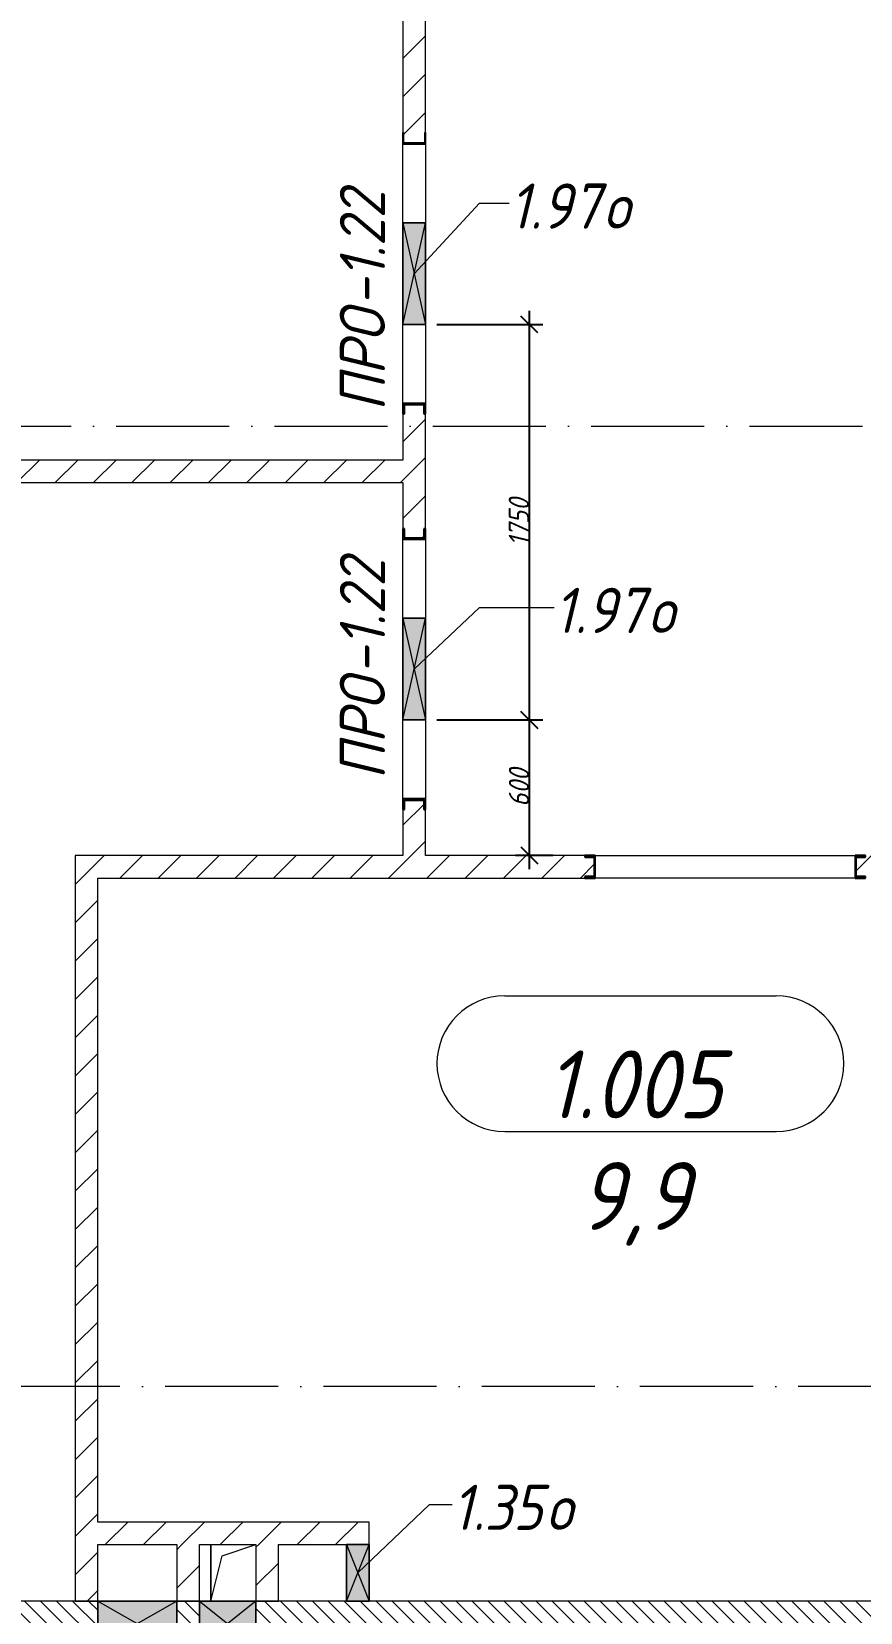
# Model space of a CAD drawing. Header units: millimetres. Extents: x -401725 to 250493, y 305116 to 802890.
# Drawn here: x -175957 to -172292, y 535797 to 542793 of the extents above; entities that cross this region are included whole.
import ezdxf

# ---------------------------------------------------------------- set-up
doc = ezdxf.new("R2010")
doc.units = ezdxf.units.MM
doc.linetypes.add('50_200_ШТРИХ_1Т_ш5_п1_п1_', pattern=[700, 500, -100, 0, -100])
for name, color, linetype, lineweight in [('A-____-____-DIMS', 7, 'Continuous', 9), ('A-DETL-GENF-OTLN', 7, 'Continuous', 9), ('A-FLOR-____-OTLN', 7, 'Continuous', 9), ('A-GENM-____-IDEN', 7, 'Continuous', 9), ('A-GENM-____-MCUT', 7, 'Continuous', 25), ('A-GENM-____-OTLN', 7, 'Continuous', 9), ('A-GENM-____-OTLN-1', 7, 'Continuous', 25), ('A-GLAZ-____-IDEN', 7, 'Continuous', 9), ('A-GLAZ-____-OTLN', 7, 'Continuous', 9), ('A-WALL-____-MCUT', 7, 'Continuous', 13), ('A-WALL-____-PATT-1', 7, 'Continuous', 9), ('A-WALL-FNSH-MCUT-1', 7, 'Continuous', 9), ('I-WALL-____-OTLN', 7, 'Continuous', 9), ('S-GRID-____-OTLN-1', 7, '50_200_ШТРИХ_1Т_ш5_п1_п1_', 9)]:
    doc.layers.add(name, color=color, linetype=linetype, lineweight=lineweight)
doc.layers.add('A-AREA-IDEN-1', color=7, linetype='Continuous', lineweight=9, true_color=0x000000)
doc.styles.add('ISOCPEUR_I', font='isocpeui.ttf', dxfattribs={"width": 0.9, "height": 2.5})
doc.styles.add('ISOCPEUR_I_11', font='isocpeui.ttf', dxfattribs={"width": 0.9, "height": 200})
doc.styles.add('ISOCPEUR_I_7', font='isocpeui.ttf', dxfattribs={"width": 0.9, "height": 90})
doc.dimstyles.new('ISO-1_8_0_9К_СРЕДНИЙ_Кладочные_2', dxfattribs={"dimscale": 304.8, "dimtxt": 89.638306, "dimasz": 0.246063, "dimexe": 0.19685, "dimexo": 0, "dimgap": 0, "dimtad": 1, "dimdec": 3, "dimrnd": 0.001, "dimdsep": 46, "dimtxsty": 'ISOCPEUR_I_7', "dimblk1": 'OBLIQUE', "dimblk2": 'OBLIQUE', "dimsah": 1, "dimcen": 0.09, "dimdle": 0.19685, "dimazin": 0, "dimtfac": 1, "dimtdec": 4, "dimtix": 1, "dimtmove": 1, "dimatfit": 3, "dimfxl": 1, "dimtvp": 1, "dimtolj": 1, "dimtzin": 0, "dimarcsym": 2})
pattern_1 = [(45, (-176515.07, 459015.94), (-84.85281, 84.85281), [])]

# ---------------------------------------------------------------- blocks, each defined once
blk = doc.blocks.new('154_Стойка_СКБ_Швеллер - СМ-2230_100-28215779-АР1_План отверстий 1 этажа в осях 1-64_Ю-ЯЯ')
at = {"layer": 'A-GENM-____-MCUT'}
for p, q in [((171, 50), (125, 50)), ((125, 50), (125, -50)), ((129.5, 42.4), (171, 42.4)), ((129.5, -42.4), (129.5, 42.4)), ((171, 42.4), (171, 50)), ((125, -50), (171, -50)), ((171, -42.4), (129.5, -42.4)), ((171, -50), (171, -42.4))]:
    blk.add_line(p, q, dxfattribs=at)
blk = doc.blocks.new('154_Фахверк_СКБ_Швеллер - Тип_100_4010-27736299-АР1_План отверстий 1 этажа в осях 1-64_Ю-ЯЯ')
at = {"layer": 'A-GENM-____-MCUT'}
for p, q in [((175, 50), (125, 50)), ((125, 50), (125, -50)), ((128, 47), (175, 47)), ((128, -47), (128, 47)), ((175, 47), (175, 50)), ((125, -50), (175, -50)), ((175, -47), (128, -47)), ((175, -50), (175, -47))]:
    blk.add_line(p, q, dxfattribs=at)
blk = doc.blocks.new('AR_Отверстие прямоугольное _в плите_ - AR_Отверстие прямоугольное _в плите_-30552626-АР1_План отверстий 1 этажа в осях 1-64_Ю-ЯЯ')
at = {"layer": 'A-GENM-____-OTLN'}
for p, q in [((-100, 125), (-100, -125)), ((-100, -125), (-50, 75)), ((-50, 75), (100, 125))]:
    blk.add_line(p, q, dxfattribs=at)
blk = doc.blocks.new('AR_Отверстие прямоугольное _в стене_ - AR_Отверстие прямоугольное _в стене__ОВ-36654590-АР1_План отверстий 1 этажа в осях 1-64_Ю-ЯЯ')
at = {"layer": 'A-GLAZ-____-OTLN'}
blk.add_hatch(color=256, dxfattribs=at).paths.add_polyline_path([(175, -100), (175, 100), (-175, 100), (-175, -100)], flags=0)
at = {"layer": 'A-DETL-GENF-OTLN'}
for p, q in [((-175, -100), (-175, 100)), ((-175, 100), (175, 100)), ((175, 100), (-175, -100)), ((-175, 100), (175, -100)), ((175, 100), (-175, 100)), ((-175, 100), (-175, -100)), ((175, 100), (175, -100)), ((175, -100), (175, 100)), ((175, -100), (-175, -100)), ((-175, -100), (175, -100))]:
    blk.add_line(p, q, dxfattribs=at)
blk = doc.blocks.new('AR_Отверстие прямоугольное _в стене__БезПР - AR_Отверстие прямоугольное _в стене__БезПР-36428146-АР1_План отверстий 1 этажа в осях 1-64_Ю-ЯЯ')
at = {"layer": 'A-GLAZ-____-OTLN'}
blk.add_hatch(color=256, dxfattribs=at).paths.add_polyline_path([(-125, -50), (125, -50), (125, 50), (-125, 50)], flags=0)
at = {"layer": 'A-DETL-GENF-OTLN'}
for p, q in [((-125, -50), (-125, 50)), ((-125, 50), (125, 50)), ((125, 50), (-125, -50)), ((-125, 50), (125, -50)), ((125, 50), (-125, 50)), ((-125, 50), (-125, -50)), ((125, 50), (125, -50)), ((125, -50), (125, 50)), ((125, -50), (-125, -50)), ((-125, -50), (125, -50))]:
    blk.add_line(p, q, dxfattribs=at)
blk = doc.blocks.new('AR_Отверстие прямоугольное _в стене_ - AR_Отверстие прямоугольное _в стене__ОВ-36649808-АР1_План отверстий 1 этажа в осях 1-64_Ю-ЯЯ')
at = {"layer": 'A-GLAZ-____-OTLN'}
blk.add_hatch(color=256, dxfattribs=at).paths.add_polyline_path([(-225, -50), (225, -50), (225, 50), (-225, 50)], flags=0)
at = {"layer": 'A-DETL-GENF-OTLN'}
for p, q in [((-225, -50), (-225, 50)), ((-225, 50), (225, 50)), ((225, 50), (-225, -50)), ((-225, 50), (225, -50)), ((225, 50), (-225, 50)), ((-225, 50), (-225, -50)), ((225, 50), (225, -50)), ((225, -50), (225, 50)), ((225, -50), (-225, -50)), ((-225, -50), (225, -50))]:
    blk.add_line(p, q, dxfattribs=at)
blk = doc.blocks.new('AR_Отверстие прямоугольное _в стене__БезПР - AR_Отверстие прямоугольное _в стене__БезПР-36429053-АР1_План отверстий 1 этажа в осях 1-64_Ю-ЯЯ')
at = {"layer": 'A-GLAZ-____-OTLN'}
blk.add_hatch(color=256, dxfattribs=at).paths.add_polyline_path([(125, -100), (125, 100), (-125, 100), (-125, -100)], flags=0)
at = {"layer": 'A-DETL-GENF-OTLN'}
for p, q in [((-125, -100), (-125, 100)), ((-125, 100), (125, 100)), ((125, 100), (-125, -100)), ((-125, 100), (125, -100)), ((125, 100), (-125, 100)), ((-125, 100), (-125, -100)), ((125, 100), (125, -100)), ((125, -100), (125, 100)), ((125, -100), (-125, -100)), ((-125, -100), (125, -100))]:
    blk.add_line(p, q, dxfattribs=at)
blk = doc.blocks.new('_Oblique')
at = {"color": 0, "linetype": 'ByBlock', "lineweight": -2}
blk.add_line((-0.5, -0.5), (0.5, 0.5), dxfattribs=at)
blk = doc.blocks.new('*D13628')
at = {"layer": 'A-____-____-DIMS', "color": 0, "lineweight": -2, "transparency": 16777216}
for p, q in [((-173756.6, 541557), (-173756.6, 539687)), ((-174165.1, 541497), (-173696.6, 541497)), ((-174165.1, 539747), (-173696.6, 539747))]:
    blk.add_line(p, q, dxfattribs=at)
at = {"layer": 'Defpoints', "color": 0, "transparency": 16777216}
for p in [(-174165.1, 541497), (-174165.1, 539747), (-173756.6, 539747)]:
    blk.add_point(p, dxfattribs=at)
at = {"layer": 'A-____-____-DIMS', "color": 0, "lineweight": -2, "transparency": 16777216, "xscale": 75, "yscale": 75, "zscale": 75}
for p, rotation in [((-173756.6, 541497), 90), ((-173756.6, 539747), 270)]:
    blk.add_blockref('_Oblique', p, dxfattribs=dict(at, rotation=rotation))
at = {"layer": 'A-____-____-DIMS', "color": 0, "transparency": 16777216, "insert": (-173802.2, 540622), "char_height": 90, "width": 504.733, "attachment_point": 5, "rotation": 90, "style": 'ISOCPEUR_I_7'}
blk.add_mtext('\\A1;1750', dxfattribs=at)
blk = doc.blocks.new('*D13629')
at = {"layer": 'A-____-____-DIMS', "color": 0, "lineweight": -2, "transparency": 16777216}
for p, q in [((-173756.6, 539807), (-173756.6, 539087)), ((-174165.1, 539747), (-173696.6, 539747)), ((-173650.5, 539147), (-173816.6, 539147))]:
    blk.add_line(p, q, dxfattribs=at)
at = {"layer": 'Defpoints', "color": 0, "transparency": 16777216}
for p in [(-174165.1, 539747), (-173756.6, 539147), (-173650.5, 539147)]:
    blk.add_point(p, dxfattribs=at)
at = {"layer": 'A-____-____-DIMS', "color": 0, "lineweight": -2, "transparency": 16777216, "xscale": 75, "yscale": 75, "zscale": 75}
for p, rotation in [((-173756.6, 539747), 90), ((-173756.6, 539147), 270)]:
    blk.add_blockref('_Oblique', p, dxfattribs=dict(at, rotation=rotation))
at = {"layer": 'A-____-____-DIMS', "color": 0, "transparency": 16777216, "insert": (-173801.6, 539447), "char_height": 90, "width": 409.578, "attachment_point": 5, "rotation": 90, "style": 'ISOCPEUR_I_7'}
blk.add_mtext('\\A1;600', dxfattribs=at)
blk = doc.blocks.new('AAR_СКБ_Марка_помещения_1_5 ммп - Номер _ Площадь-27962135-АИ_План этажа_Стены_1')
at = {"layer": 'A-AREA-IDEN-1'}
for p, q in [((-2.987, 3), (3.013, 3)), ((-2.987, 0), (3.013, 0))]:
    blk.add_line(p, q, dxfattribs=at)
for centre, start, end in [((-2.987, 1.5), 90, 270), ((3.013, 1.5), 270, 90)]:
    blk.add_arc(centre, 1.5, start, end, dxfattribs=at)

msp = doc.modelspace()

# ---------------------------------------------------------------- hatches: boundary and pattern name
at = {"layer": 'A-WALL-____-PATT-1'}
h = msp.add_hatch(dxfattribs=at)
h.set_pattern_fill('FP_4', color=256, style=0, pattern_type=2)
h.set_pattern_definition(pattern_1)
h.paths.add_polyline_path([(-174315.0675, 539146.983), (-174215.0675, 539146.983), (-174215.0675, 539350.983), (-174222.6675, 539350.983), (-174222.6675, 539392.483), (-174307.4675, 539392.483), (-174307.4675, 539350.983), (-174315.0675, 539350.983)], flags=0)
h.paths.add_polyline_path([(-174307.4675, 540551.483), (-174222.6675, 540551.483), (-174222.6675, 540592.983), (-174215.0675, 540592.983), (-174215.0675, 541100.983), (-174222.6675, 541100.983), (-174222.6675, 541142.483), (-174307.4675, 541142.483), (-174307.4675, 541100.983), (-174315.0675, 541100.983), (-174315.0675, 540592.983), (-174307.4675, 540592.983)], flags=0)
h.paths.add_polyline_path([(-174312.0675, 542299.983), (-174218.0675, 542299.983), (-174217.8452, 542346.983), (-174215.0675, 542346.983), (-174215.0675, 544096.983), (-174315.0675, 544096.983), (-174315.0675, 542346.983), (-174312.0675, 542346.983)], flags=0)
h = msp.add_hatch(dxfattribs=at)
h.set_pattern_fill('FP_4', color=256, style=0, pattern_type=2)
h.set_pattern_definition(pattern_1)
h.paths.add_polyline_path([(-174315.0675, 540796.983), (-174315.0675, 540896.983), (-176415.0675, 540896.983), (-176415.0675, 540796.983), (-174762.9755, 540796.983)], flags=0)
h.paths.add_polyline_path([(-176530.4762, 540796.983), (-176465.0675, 540796.983), (-176465.0675, 540799.983), (-176418.0675, 540799.983), (-176418.0675, 540893.983), (-176465.0675, 540893.983), (-176465.0675, 540896.983), (-176715.0675, 540896.983), (-176715.0675, 540796.983)], flags=0)
h.paths.add_polyline_path([(-177015.0675, 540796.983), (-177015.0675, 540896.983), (-178465.0675, 540896.983), (-178465.0675, 540796.983), (-178297.9769, 540796.983)], flags=0)
h = msp.add_hatch(dxfattribs=at)
h.set_pattern_fill('FP_4', color=256, style=0, pattern_type=2)
h.set_pattern_definition(pattern_1)
h.paths.add_polyline_path([(-175765.0675, 535846.983), (-175665.0675, 535846.983), (-175665.0675, 539146.983), (-175765.0675, 539146.983), (-175765.0675, 538842.5904)], flags=0)
h = msp.add_hatch(dxfattribs=at)
h.set_pattern_fill('FP_4', color=256, style=0, pattern_type=2)
h.set_pattern_definition(pattern_1)
h.paths.add_polyline_path([(-172015.0675, 539046.983), (-172015.0675, 539146.983), (-172269.0675, 539146.983), (-172269.0675, 539139.383), (-172310.5675, 539139.383), (-172310.5675, 539054.583), (-172269.0675, 539054.583), (-172269.0675, 539046.983)], flags=0)
h.paths.add_polyline_path([(-173511.0675, 539046.983), (-173511.0675, 539054.583), (-173469.5675, 539054.583), (-173469.5675, 539139.383), (-173511.0675, 539139.383), (-173511.0675, 539146.983), (-175665.0675, 539146.983), (-175665.0675, 539046.983), (-174762.9755, 539046.983)], flags=0)
h = msp.add_hatch(dxfattribs=at)
h.set_pattern_fill('FP_4', color=256, style=0, pattern_type=2)
h.set_pattern_definition(pattern_1)
h.paths.add_polyline_path([(-174565.0675, 536096.983), (-174465.0675, 536096.983), (-174465.0675, 536196.983), (-175665.0675, 536196.983), (-175665.0675, 536096.983), (-174865.0675, 536096.983)], flags=0)
h = msp.add_hatch(dxfattribs=at)
h.set_pattern_fill('FP_4', color=256, style=0, pattern_type=2)
h.set_pattern_definition(pattern_1)
h.paths.add_polyline_path([(-175215.0675, 535846.983), (-175215.0675, 536096.983), (-175315.0675, 536096.983), (-175315.0675, 535846.983)], flags=0)
h = msp.add_hatch(dxfattribs=at)
h.set_pattern_fill('FP_4', color=256, style=0, pattern_type=2)
h.set_pattern_definition(pattern_1)
h.paths.add_polyline_path([(-174965.0675, 535846.983), (-174865.0675, 535846.983), (-174865.0675, 536096.983), (-174965.0675, 536096.983)], flags=0)
h = msp.add_hatch(dxfattribs=at)
h.set_pattern_fill('FP_6', color=256, style=0, pattern_type=2)
h.set_pattern_definition([(135, (-176515.067, 459015.94), (-35.35534, -35.35534), [])])
h.paths.add_polyline_path([(-171465.0675, 535646.983), (-171465.0675, 535846.983), (-174965.0675, 535846.983), (-174965.0675, 535646.983), (-172995.4749, 535646.983)], flags=0)
h.paths.add_polyline_path([(-175215.0675, 535646.983), (-175215.0675, 535846.983), (-175315.0675, 535846.983), (-175315.0675, 535646.983)], flags=0)
h.paths.add_polyline_path([(-175665.0675, 535646.983), (-175665.0675, 535846.983), (-178465.0675, 535846.983), (-178465.0675, 535646.983), (-176530.4762, 535646.983)], flags=0)

# ---------------------------------------------------------------- linework, layer by layer
at = {"layer": 'A-FLOR-____-OTLN'}
msp.add_line((-175165.0675, 535846.983), (-175165.0675, 536096.983), dxfattribs=at)
at = {"layer": 'A-GLAZ-____-IDEN'}
for p, q in [((-174265.0675, 541721.983), (-173976.6449, 542033.6469)), ((-173976.6449, 542033.6469), (-173844.6245, 542033.6469)), ((-174265.0675, 539971.983), (-173976.6449, 540244.1802)), ((-173976.6449, 540244.1802), (-173646.9878, 540244.1802)), ((-174515.0675, 535971.983), (-174197.9514, 536274.2228)), ((-174197.9514, 536274.2228), (-174097.8533, 536274.2228))]:
    msp.add_line(p, q, dxfattribs=at)
at = {"layer": 'A-WALL-____-MCUT'}
for p, q in [((-175665.0675, 535846.983), (-178465.0675, 535846.983)), ((-175215.0675, 535846.983), (-175315.0675, 535846.983)), ((-174565.0675, 535846.983), (-174965.0675, 535846.983)), ((-171465.0675, 535846.983), (-174465.0675, 535846.983))]:
    msp.add_line(p, q, dxfattribs=at)
at = {"layer": 'A-WALL-FNSH-MCUT-1'}
for p, q in [((-174315.0675, 544446.983), (-174315.0675, 542346.983)), ((-174215.0675, 542346.983), (-174215.0675, 544096.983)), ((-174315.0675, 541100.983), (-174315.0675, 540896.983)), ((-174215.0675, 540592.983), (-174215.0675, 541100.983)), ((-174315.0675, 540896.983), (-176415.0675, 540896.983)), ((-176415.0675, 540796.983), (-174315.0675, 540796.983)), ((-174315.0675, 540796.983), (-174315.0675, 540592.983)), ((-174315.0675, 539350.983), (-174315.0675, 539146.983)), ((-174215.0675, 539146.983), (-174215.0675, 539350.983)), ((-174315.0675, 539146.983), (-175765.0675, 539146.983)), ((-175765.0675, 539146.983), (-175765.0675, 535846.983)), ((-173511.0675, 539146.983), (-174215.0675, 539146.983)), ((-175665.0675, 539046.983), (-173511.0675, 539046.983)), ((-175665.0675, 536196.983), (-175665.0675, 539046.983)), ((-174465.0675, 536196.983), (-175665.0675, 536196.983)), ((-174465.0675, 536096.983), (-174465.0675, 536196.983)), ((-175665.0675, 535846.983), (-175665.0675, 536096.983)), ((-175665.0675, 536096.983), (-175315.0675, 536096.983)), ((-175315.0675, 536096.983), (-175315.0675, 535846.983)), ((-175215.0675, 536096.983), (-174965.0675, 536096.983)), ((-175215.0675, 535846.983), (-175215.0675, 536096.983)), ((-174965.0675, 536096.983), (-174965.0675, 535846.983)), ((-174865.0675, 536096.983), (-174565.0675, 536096.983)), ((-174865.0675, 535846.983), (-174865.0675, 536096.983)), ((-175765.0675, 535846.983), (-175665.0675, 535846.983)), ((-175315.0675, 535846.983), (-175215.0675, 535846.983)), ((-174965.0675, 535846.983), (-174865.0675, 535846.983))]:
    msp.add_line(p, q, dxfattribs=at)
at = {"layer": 'I-WALL-____-OTLN'}
for p, q in [((-174315.0675, 541946.983), (-174315.0675, 542296.983)), ((-174215.0675, 542296.983), (-174215.0675, 541946.983)), ((-174315.0675, 541146.983), (-174315.0675, 541496.983)), ((-174215.0675, 541496.983), (-174215.0675, 541146.983)), ((-174315.0675, 540196.983), (-174315.0675, 540546.983)), ((-174215.0675, 540546.983), (-174215.0675, 540196.983)), ((-174315.0675, 539396.983), (-174315.0675, 539746.983)), ((-174215.0675, 539746.983), (-174215.0675, 539396.983)), ((-173465.0675, 539146.983), (-172315.0675, 539146.983)), ((-172315.0675, 539046.983), (-173465.0675, 539046.983))]:
    msp.add_line(p, q, dxfattribs=at)
at = {"layer": 'S-GRID-____-OTLN-1'}
for p, q in [((-181183.8377, 541046.983), (-72440.6609, 541046.983)), ((-129360.4697, 536796.983), (-181183.8377, 536796.983))]:
    msp.add_line(p, q, dxfattribs=at)

# ---------------------------------------------------------------- block references
at = {"layer": 'A-AREA-IDEN-1', "xscale": 199.9999999999999, "yscale": 199.9999999999999, "zscale": 199.9999999999999}
msp.add_blockref('AAR_СКБ_Марка_помещения_1_5 ммп - Номер _ Площадь-27962135-АИ_План этажа_Стены_1', (-173267.1976, 537925.6121), dxfattribs=at)
at = {"layer": 'A-GENM-____-OTLN'}
msp.add_blockref('AR_Отверстие прямоугольное _в плите_ - AR_Отверстие прямоугольное _в плите_-30552626-АР1_План отверстий 1 этажа в осях 1-64_Ю-ЯЯ', (-175065.0675, 535971.983), dxfattribs=at)
at = {"layer": 'A-GENM-____-OTLN-1'}
for name, p, rotation in [('154_Фахверк_СКБ_Швеллер - Тип_100_4010-27736299-АР1_План отверстий 1 этажа в осях 1-64_Ю-ЯЯ', (-174265.0675, 542171.983), 89.99999999999991), ('154_Стойка_СКБ_Швеллер - СМ-2230_100-28215779-АР1_План отверстий 1 этажа в осях 1-64_Ю-ЯЯ', (-174265.0675, 541271.983), 269.9999999999999), ('154_Стойка_СКБ_Швеллер - СМ-2230_100-28215779-АР1_План отверстий 1 этажа в осях 1-64_Ю-ЯЯ', (-174265.0675, 540421.983), 89.99999999999991), ('154_Стойка_СКБ_Швеллер - СМ-2230_100-28215779-АР1_План отверстий 1 этажа в осях 1-64_Ю-ЯЯ', (-174265.0675, 539521.983), 269.9999999999999), ('154_Стойка_СКБ_Швеллер - СМ-2230_100-28215779-АР1_План отверстий 1 этажа в осях 1-64_Ю-ЯЯ', (-173340.0675, 539096.983), 180)]:
    msp.add_blockref(name, p, dxfattribs=dict(at, rotation=rotation))
msp.add_blockref('154_Стойка_СКБ_Швеллер - СМ-2230_100-28215779-АР1_План отверстий 1 этажа в осях 1-64_Ю-ЯЯ', (-172440.0675, 539096.983), dxfattribs=at)
at = {"layer": 'A-GLAZ-____-OTLN', "rotation": 89.99999999999991}
for name, p in [('AR_Отверстие прямоугольное _в стене_ - AR_Отверстие прямоугольное _в стене__ОВ-36649808-АР1_План отверстий 1 этажа в осях 1-64_Ю-ЯЯ', (-174265.0675, 541721.983)), ('AR_Отверстие прямоугольное _в стене_ - AR_Отверстие прямоугольное _в стене__ОВ-36649808-АР1_План отверстий 1 этажа в осях 1-64_Ю-ЯЯ', (-174265.0675, 539971.983)), ('AR_Отверстие прямоугольное _в стене__БезПР - AR_Отверстие прямоугольное _в стене__БезПР-36428146-АР1_План отверстий 1 этажа в осях 1-64_Ю-ЯЯ', (-174515.0675, 535971.983))]:
    msp.add_blockref(name, p, dxfattribs=at)
at = {"layer": 'A-GLAZ-____-OTLN'}
for name, p in [('AR_Отверстие прямоугольное _в стене_ - AR_Отверстие прямоугольное _в стене__ОВ-36654590-АР1_План отверстий 1 этажа в осях 1-64_Ю-ЯЯ', (-175490.0675, 535746.983)), ('AR_Отверстие прямоугольное _в стене__БезПР - AR_Отверстие прямоугольное _в стене__БезПР-36429053-АР1_План отверстий 1 этажа в осях 1-64_Ю-ЯЯ', (-175090.0675, 535746.983))]:
    msp.add_blockref(name, p, dxfattribs=at)

# ---------------------------------------------------------------- texts
at = {"layer": 'A-AREA-IDEN-1', "char_height": 300, "attachment_point": 8, "line_spacing_factor": 1.139951, "style": 'ISOCPEUR_I'}
for s, insert, width in [('\\pxqc,t8.46667,16.93333,25.4,33.86667,42.33333,50.8,59.26667,67.73333,76.2,84.66667,93.13333,101.6,110.06667,118.53333,127,135.46667,143.93333,152.4,160.86667,169.33333,177.8,186.26667,194.73333,203.2,211.66667,220.13333,228.6,237.06667,245.53333,254,262.46667,270.93333;{1.005}', (-173292.6267, 537983.9419), 900), ('\\pxqc,t8.46667,16.93333,25.4,33.86667,42.33333,50.8,59.26667,67.73333,76.2,84.66667,93.13333,101.6,110.06667,118.53333,127,135.46667,143.93333,152.4,160.86667,169.33333,177.8,186.26667,194.73333,203.2,211.66667,220.13333,228.6,237.06667,245.53333,254,262.46667,270.93333;{9,9}', (-173291.6267, 537419.994), 542)]:
    msp.add_mtext(s, dxfattribs=dict(at, insert=insert, width=width))
at = {"layer": 'A-GENM-____-IDEN', "char_height": 200, "attachment_point": 1, "rotation": 90, "style": 'ISOCPEUR_I_11'}
for s, insert, width in [('-1.22', (-174594.228, 541577.6085), 663.79725), ('ПРО', (-174594.228, 541113.2648), 562.784625), ('-1.22', (-174594.228, 539947.6085), 663.79725), ('ПРО', (-174594.228, 539483.2648), 562.784625)]:
    msp.add_mtext(s, dxfattribs=dict(at, insert=insert, width=width))
at = {"layer": 'A-GLAZ-____-IDEN', "char_height": 200, "attachment_point": 1, "style": 'ISOCPEUR_I_11'}
for s, insert, width in [('1.97', (-173844.6245, 542121.2615), 505.063125), ('\\fISOCPEUR|b0|i1|c204|p34|;\\W.9;о', (-173427.9058, 542121.2615), 158.734125), ('1.97', (-173646.9878, 540331.7947), 505.063125), ('\\fISOCPEUR|b0|i1|c204|p34|;\\W.9;о', (-173230.269, 540331.7947), 158.734125), ('1.35', (-174097.8533, 536361.8374), 505.063125), ('\\fISOCPEUR|b0|i1|c204|p34|;\\W.9;о', (-173681.1345, 536361.8374), 158.734125)]:
    msp.add_mtext(s, dxfattribs=dict(at, insert=insert, width=width))

# ---------------------------------------------------------------- dimensions: what is measured, and where the dimension line sits
at = {"layer": 'A-____-____-DIMS'}
for base, p1, p2, override, picture, middle in [((-173756.6096, 539746.983), (-174165.0675, 541496.983), (-174165.0675, 539746.983), {"dimpost": '<>', "dimfxl": 1750}, '*D13628', (-173802.1891, 540621.983)), ((-173756.6096, 539146.983), (-174165.0675, 539746.983), (-173650.5435, 539146.983), {"dimpost": '<>', "dimfxl": 790.401717}, '*D13629', (-173801.6096, 539446.983))]:
    dim = msp.add_linear_dim(base=base, p1=p1, p2=p2, angle=90, dimstyle='ISO-1_8_0_9К_СРЕДНИЙ_Кладочные_2', override=override, dxfattribs=at)
    dim.commit()
    dim.dimension.update_dxf_attribs({"geometry": picture, "text_midpoint": middle})

doc.saveas('drawing.dxf')
